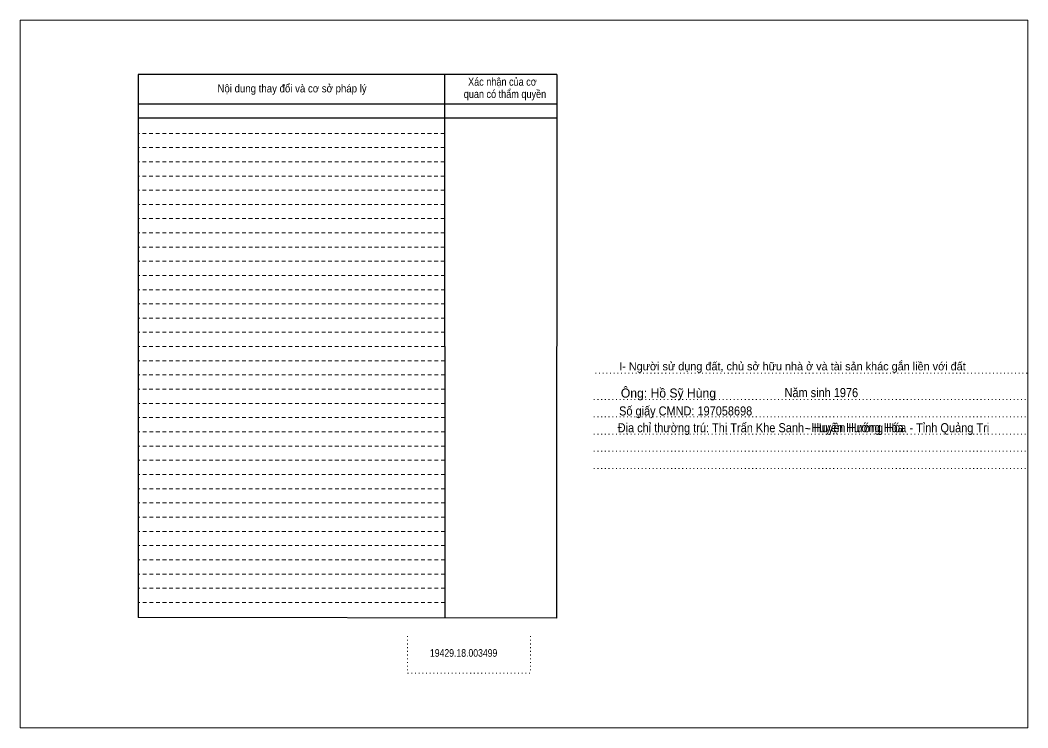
# Model space of a CAD drawing. Header units: metres. Extents: x 550403 to 551646, y 1838614 to 1838792.
# Drawn here: x 550402.7 to 550607.9, y 1838614 to 1838758 of the extents above; entities that cross this region are included whole.
import ezdxf
from ezdxf.enums import TextEntityAlignment as Align

# ---------------------------------------------------------------- set-up
doc = ezdxf.new("R2010")
doc.units = ezdxf.units.M
doc.header["$LTSCALE"] = 0.5
doc.linetypes.add('DOTTED', pattern=[1.5, 0.3, -1.2])
doc.linetypes.add('SHORT_DASHED', pattern=[2.7, 1.5, -1.2])
for name, color, linetype, lineweight in [('1', 7, 'DOTTED', 13), ('18', 7, 'Continuous', 25), ('2', 7, 'SHORT_DASHED', 13), ('28', 7, 'Continuous', 25)]:
    doc.layers.add(name, color=color, linetype=linetype, lineweight=lineweight)
doc.layers.add('62', color=7, linetype='Continuous')

msp = doc.modelspace()

# ---------------------------------------------------------------- linework, layer by layer
at = {"layer": '1'}
for p, q in [((550519.81, 1838686.16), (550607.87, 1838686.16)), ((550519.52, 1838680.76), (550607.57, 1838680.76)), ((550519.52, 1838677.26), (550607.57, 1838677.26)), ((550519.52, 1838673.76), (550607.57, 1838673.76)), ((550519.52, 1838670.26), (550607.57, 1838670.26)), ((550519.52, 1838666.76), (550607.57, 1838666.76)), ((550481.59, 1838632.62), (550481.59, 1838625.12)), ((550506.57, 1838632.62), (550506.57, 1838625.12)), ((550481.59, 1838625.12), (550506.57, 1838625.12))]:
    msp.add_line(p, q, dxfattribs=at)
at = {"layer": '1', "linetype": 'Continuous'}
for points in [[(550402.68, 1838613.98), (550607.88, 1838613.98), (550607.88, 1838757.98), (550402.68, 1838757.98)], [(550402.68, 1838757.98), (550607.88, 1838757.98), (550607.88, 1838613.98), (550402.68, 1838613.98)], [(550402.68, 1838613.98), (550607.88, 1838613.98), (550607.88, 1838757.98), (550402.68, 1838757.98)]]:
    msp.add_lwpolyline(points, close=True, dxfattribs=at)
at = {"layer": '2', "linetype": 'Continuous', "lineweight": 25}
for p, q in [((550511.95, 1838746.94), (550426.68, 1838746.94)), ((550426.68, 1838746.94), (550426.68, 1838636.42)), ((550489.11, 1838746.94), (550489.14, 1838636.34)), ((550511.95, 1838740.9), (550426.79, 1838740.9)), ((550511.95, 1838738.02), (550426.79, 1838738.02))]:
    msp.add_line(p, q, dxfattribs=at)
at = {"layer": '2'}
for p, q in [((550489.11, 1838734.94), (550426.67, 1838734.94)), ((550489.11, 1838732.06), (550426.67, 1838732.06)), ((550489.11, 1838732.06), (550426.68, 1838732.06)), ((550489.11, 1838729.16), (550426.68, 1838729.16)), ((550489.11, 1838726.26), (550426.68, 1838726.26)), ((550489.11, 1838723.38), (550426.68, 1838723.38)), ((550489.11, 1838720.48), (550426.68, 1838720.48)), ((550489.11, 1838717.6), (550426.68, 1838717.6)), ((550489.12, 1838714.7), (550426.68, 1838714.7)), ((550489.12, 1838711.8), (550426.68, 1838711.8)), ((550489.12, 1838708.92), (550426.68, 1838708.92)), ((550489.13, 1838706.02), (550426.68, 1838706.02)), ((550489.13, 1838703.12), (550426.68, 1838703.12)), ((550489.13, 1838700.24), (550426.68, 1838700.24)), ((550489.13, 1838697.34), (550426.68, 1838697.34)), ((550489.13, 1838694.46), (550426.68, 1838694.46)), ((550489.13, 1838691.56), (550426.68, 1838691.56)), ((550489.13, 1838688.66), (550426.68, 1838688.66)), ((550489.13, 1838685.78), (550426.68, 1838685.78)), ((550489.13, 1838682.88), (550426.68, 1838682.88)), ((550489.13, 1838679.98), (550426.68, 1838679.98)), ((550489.13, 1838677.1), (550426.68, 1838677.1)), ((550489.14, 1838674.2), (550426.68, 1838674.2)), ((550489.14, 1838671.3), (550426.68, 1838671.3)), ((550489.14, 1838668.42), (550426.68, 1838668.42)), ((550489.14, 1838665.52), (550426.68, 1838665.52)), ((550489.15, 1838662.64), (550426.68, 1838662.64)), ((550489.15, 1838659.74), (550426.68, 1838659.74)), ((550489.15, 1838656.84), (550426.68, 1838656.84)), ((550489.15, 1838653.96), (550426.68, 1838653.96)), ((550489.15, 1838651.06), (550426.68, 1838651.06)), ((550489.15, 1838648.16), (550426.68, 1838648.16)), ((550489.15, 1838645.28), (550426.68, 1838645.28)), ((550489.15, 1838642.38), (550426.68, 1838642.38)), ((550489.15, 1838639.5), (550426.68, 1838639.5))]:
    msp.add_line(p, q, dxfattribs=at)
at = {"layer": '2', "linetype": 'Continuous', "lineweight": 25}
msp.add_lwpolyline([(550511.95, 1838746.94), (550511.9, 1838636.3), (550426.68, 1838636.42)], dxfattribs=at)

# ---------------------------------------------------------------- texts
at = {"layer": '18', "width": 0.85}
msp.add_text('19429.18.003499', height=1.55, dxfattribs=at).set_placement((550492.99, 1838628.44), align=Align.CENTER)
at = {"layer": '2'}
for s, width, p in [('Xác nhận của cơ', 0.85, (550500.885, 1838744.64)), ('Xác nhận của cơ', 0.85, (550500.885, 1838744.64)), ('Nội dung thay đổi và cơ sở pháp lý', 0.9, (550458.05, 1838743.28)), ('Nội dung thay đổi và cơ sở pháp lý', 0.9, (550458.05, 1838743.28)), (' quan có thẩm quyền', 0.85, (550501.145, 1838742.14)), (' quan có thẩm quyền', 0.85, (550501.145, 1838742.14))]:
    msp.add_text(s, height=1.63, dxfattribs=dict(at, width=width)).set_placement(p, align=Align.CENTER)
at = {"layer": '28'}
for s, height, p in [('I- Người sử dụng đất, chủ sở hữu nhà ở và tài sản khác gắn liền với đất', 1.653, (550559.945, 1838686.72)), ('Ông: Hồ Sỹ Hùng', 1.85, (550534.69, 1838681.18))]:
    msp.add_text(s, height=height, dxfattribs=at).set_placement(p, align=Align.CENTER)
at = {"layer": '28', "width": 0.9}
for s, height, p in [('Năm sinh 1976', 1.85, (550565.83, 1838681.27)), ('Số giấy CMND: 197058698', 1.85, (550538.2, 1838677.54)), ('Địa chỉ thường trú: Thị Trấn Khe Sanh - Huyện Hướng Hóa - Tỉnh Quảng Trị', 1.855, (550562.185, 1838674.12))]:
    msp.add_text(s, height=height, dxfattribs=at).set_placement(p, align=Align.CENTER)
at = {"layer": '62', "width": 0.9}
msp.add_text(' - Huyện Hướng Hóa ', height=1.85, dxfattribs=at).set_placement((550572.525, 1838674.15), align=Align.CENTER)

doc.saveas('drawing.dxf')
